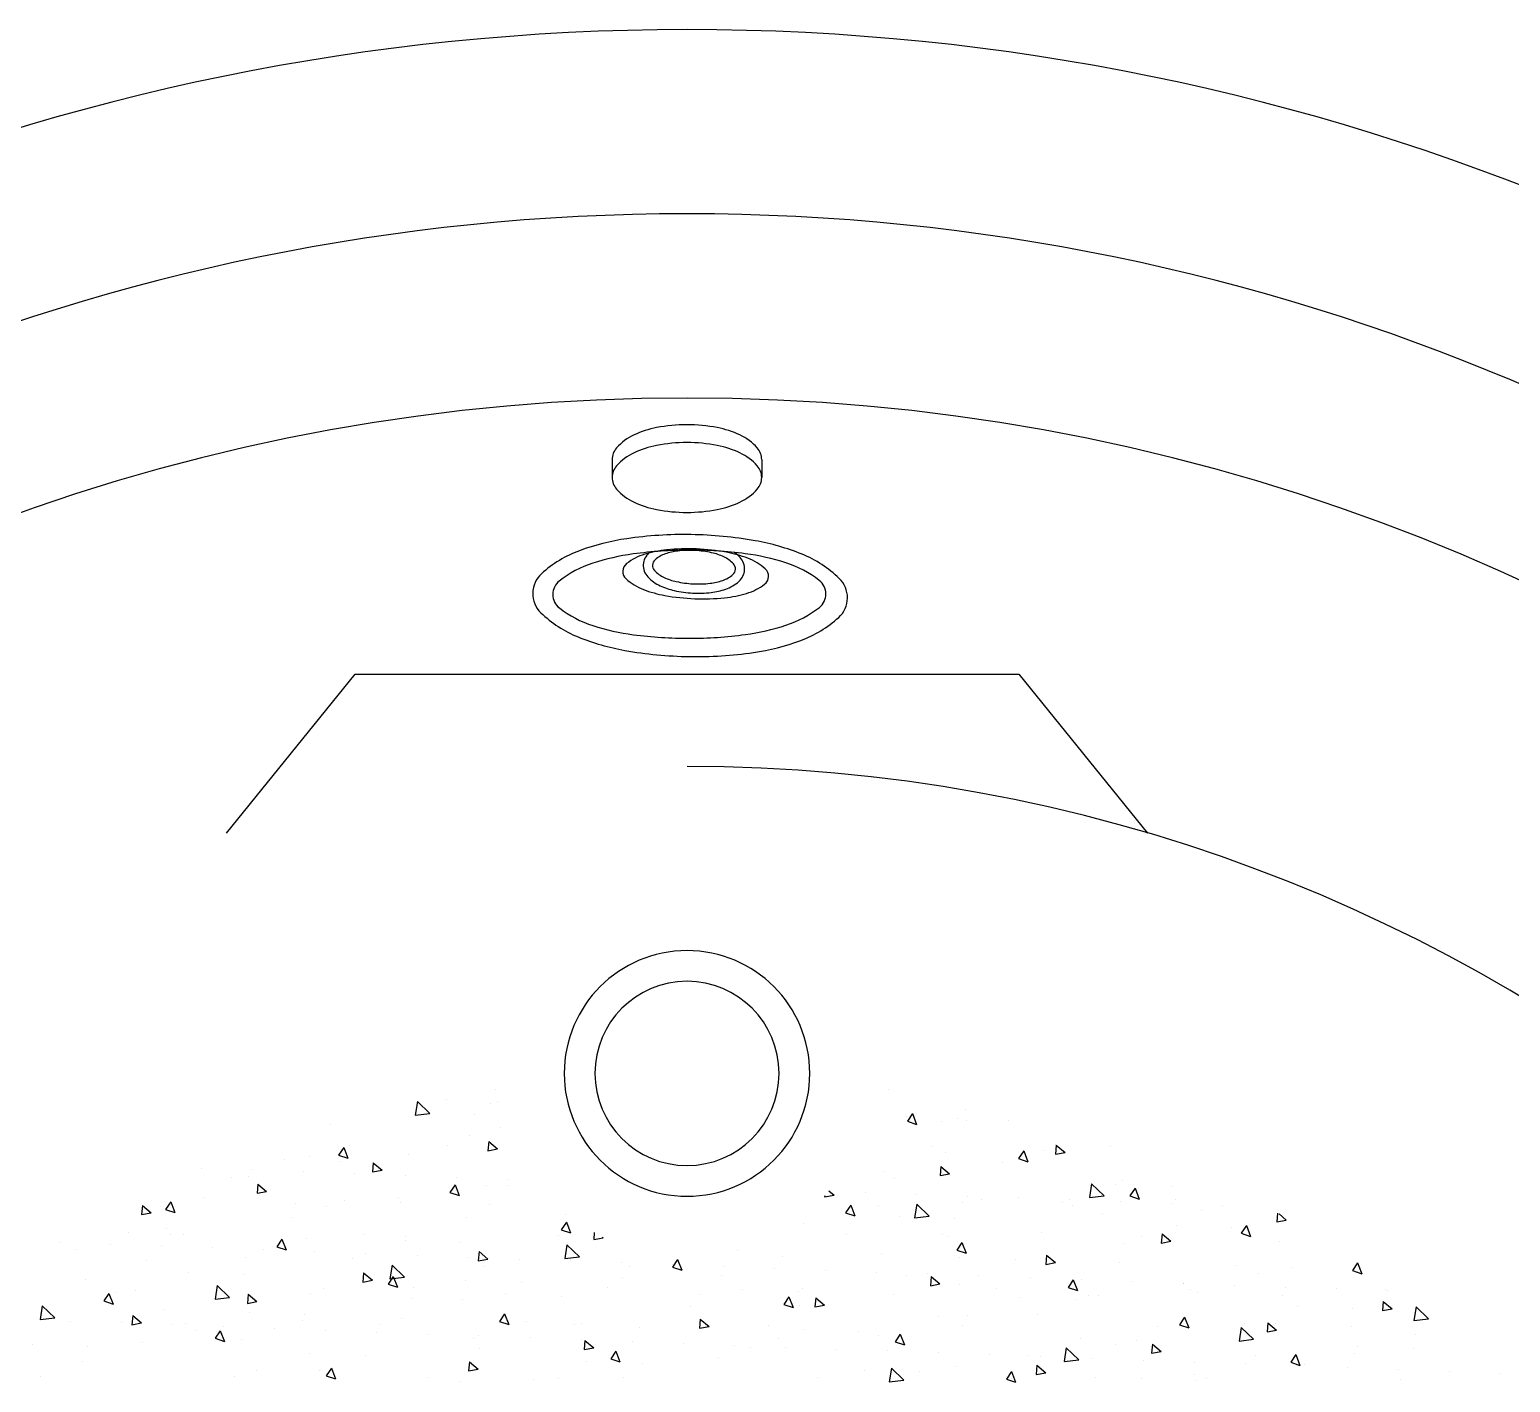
# Model space of a CAD drawing. Header units: metres. Extents: x -0.75 to 0.75, y 0 to 1.5.
# Drawn here: x -0.2142 to 0.2683, y 1.0594 to 1.5 of the extents above; entities that cross this region are included whole.
import ezdxf

# ---------------------------------------------------------------- set-up
doc = ezdxf.new("R2010")
doc.units = ezdxf.units.M
for name, color, linetype in [('Accesories', 7, 'Continuous'), ('EXTERIOR', 250, 'Continuous'), ('Floor', 8, 'Continuous'), ('Inner 1', 5, 'Continuous'), ('Inner 2', 150, 'Continuous'), ('Inner 3', 140, 'Continuous')]:
    doc.layers.add(name, color=color, linetype=linetype)

# ---------------------------------------------------------------- blocks, each defined once
blk = doc.blocks.new('*X1')
at = {"color": 0}
for p, q in [((74.314, 149.239), (74.314, 149.239)), ((74.253, 147.574), (74.253, 147.574)), ((72.154, 146.48), (72.544, 146.886)), ((72.599, 146.411), (72.544, 146.886)), ((72.154, 146.48), (72.599, 146.411)), ((73.038, 146.451), (73.038, 146.451)), ((73.502, 146.392), (73.502, 146.392)), ((71.972, 145.414), (72.213, 145.701)), ((72.271, 145.388), (72.214, 145.701)), ((74.192, 145.91), (74.192, 145.91)), ((74.509, 145.974), (74.509, 145.974)), ((71.593, 145.474), (71.593, 145.474)), ((71.625, 145.558), (71.625, 145.558)), ((71.972, 145.414), (72.271, 145.388)), ((70.72, 144.579), (71.07, 144.713)), ((70.72, 144.579), (70.969, 144.411)), ((70.969, 144.411), (71.07, 144.713)), ((70.989, 144.581), (70.989, 144.581)), ((72.187, 144.42), (72.187, 144.42)), ((72.791, 144.376), (72.791, 144.376)), ((73.439, 144.585), (73.439, 144.585)), ((73.659, 144.468), (73.659, 144.468)), ((71.564, 143.893), (71.564, 143.893)), ((74.132, 144.245), (74.132, 144.245)), ((74.017, 142.862), (74.017, 142.862)), ((70.872, 142.448), (70.872, 142.448)), ((72.123, 142.613), (72.123, 142.613)), ((73.705, 142.566), (74.055, 142.7)), ((73.705, 142.566), (73.953, 142.398)), ((73.953, 142.398), (74.055, 142.7)), ((74.071, 142.581), (74.071, 142.581)), ((69.096, 141.965), (69.379, 141.941)), ((69.122, 142.017), (69.321, 142.254)), ((69.379, 141.941), (69.321, 142.254)), ((70.016, 142.026), (70.016, 142.026)), ((71.504, 142.229), (71.504, 142.229)), ((71.785, 142.126), (71.785, 142.126)), ((72.666, 141.653), (72.907, 141.94)), ((72.685, 141.913), (72.685, 141.913)), ((72.965, 141.627), (72.907, 141.94)), ((71.07, 141.354), (71.07, 141.354)), ((72.666, 141.653), (72.965, 141.627)), ((69.503, 140.953), (69.854, 141.087)), ((69.503, 140.953), (69.752, 140.785)), ((69.752, 140.785), (69.854, 141.087)), ((72.702, 140.89), (72.702, 140.89)), ((72.817, 140.782), (73.207, 141.188)), ((73.262, 140.713), (73.207, 141.188)), ((73.739, 141.242), (73.739, 141.242)), ((74.01, 140.916), (74.01, 140.916)), ((69.556, 140.476), (69.556, 140.476)), ((70.808, 140.641), (70.808, 140.641)), ((71.443, 140.564), (71.443, 140.564)), ((72.817, 140.782), (73.262, 140.713)), ((68.846, 140.189), (68.846, 140.189)), ((69.021, 139.484), (69.021, 139.484)), ((74.494, 139.643), (74.494, 139.643)), ((71.578, 139.142), (71.578, 139.142)), ((71.69, 139.372), (71.69, 139.372)), ((72.488, 138.94), (72.838, 139.074)), ((72.737, 138.772), (72.838, 139.074)), ((73.949, 139.252), (73.949, 139.252)), ((74.359, 139.259), (74.359, 139.259)), ((74.544, 139.334), (74.544, 139.334)), ((68.241, 138.504), (68.241, 138.504)), ((68.662, 138.642), (68.662, 138.642)), ((68.785, 138.525), (68.785, 138.525)), ((69.493, 138.669), (69.493, 138.669)), ((69.774, 138.206), (70.015, 138.493)), ((70.073, 138.18), (70.015, 138.493)), ((71.382, 138.9), (71.382, 138.9)), ((71.386, 138.918), (71.386, 138.918)), ((72.488, 138.94), (72.737, 138.772)), ((69.774, 138.206), (70.072, 138.18)), ((72.776, 138.044), (72.776, 138.044)), ((73.36, 137.892), (73.601, 138.179)), ((73.659, 137.866), (73.601, 138.179)), ((69.86, 137.544), (69.86, 137.544)), ((73.36, 137.892), (73.659, 137.866)), ((73.888, 137.587), (73.888, 137.587)), ((74.48, 137.527), (74.48, 137.527)), ((68.287, 137.327), (68.637, 137.462)), ((68.287, 137.327), (68.536, 137.159)), ((68.536, 137.159), (68.637, 137.462)), ((71.321, 137.235), (71.321, 137.235)), ((73.229, 137.362), (73.229, 137.362)), ((66.926, 136.532), (66.926, 136.532)), ((68.047, 136.929), (68.047, 136.929)), ((68.177, 136.697), (68.177, 136.697)), ((68.724, 136.86), (68.724, 136.86)), ((70.071, 136.946), (70.071, 136.946)), ((70.716, 136.817), (70.716, 136.817)), ((73.386, 136.704), (73.386, 136.704)), ((68.144, 135.911), (68.533, 136.317)), ((68.589, 135.842), (68.534, 136.317)), ((69.102, 136.258), (69.102, 136.258)), ((71.771, 136.145), (71.771, 136.145)), ((68.144, 135.911), (68.589, 135.842)), ((71.26, 135.571), (71.26, 135.571)), ((71.77, 135.794), (71.77, 135.794)), ((73.828, 135.923), (73.828, 135.923)), ((74.44, 136.032), (74.44, 136.032)), ((68.663, 135.196), (68.663, 135.196)), ((68.854, 135.294), (68.854, 135.294)), ((71.271, 135.314), (71.621, 135.448)), ((71.271, 135.314), (71.52, 135.146)), ((71.52, 135.146), (71.622, 135.448)), ((71.913, 135.39), (71.913, 135.39)), ((73.165, 135.555), (73.165, 135.555)), ((73.48, 135.084), (73.87, 135.49)), ((73.48, 135.084), (73.925, 135.015)), ((73.925, 135.015), (73.87, 135.49)), ((66.862, 134.725), (66.862, 134.725)), ((66.881, 134.759), (67.122, 135.046)), ((66.881, 134.759), (67.18, 134.733)), ((67.18, 134.733), (67.122, 135.046)), ((68.756, 134.974), (68.756, 134.974)), ((70.467, 134.445), (70.708, 134.732)), ((70.766, 134.419), (70.709, 134.732)), ((67.053, 134.388), (67.053, 134.388)), ((69.722, 134.275), (69.722, 134.275)), ((70.467, 134.445), (70.766, 134.419)), ((72.391, 134.162), (72.391, 134.162)), ((73.767, 134.258), (73.767, 134.258)), ((74.054, 134.131), (74.295, 134.418)), ((74.054, 134.131), (74.353, 134.105)), ((74.353, 134.105), (74.295, 134.418)), ((67.07, 133.701), (67.42, 133.836)), ((67.07, 133.701), (67.319, 133.534)), ((67.319, 133.534), (67.42, 133.836)), ((71.2, 133.906), (71.2, 133.906)), ((73.743, 133.832), (73.743, 133.832)), ((66.077, 133.211), (66.077, 133.211)), ((68.603, 133.532), (68.603, 133.532)), ((70.598, 133.418), (70.598, 133.418)), ((71.85, 133.583), (71.85, 133.583)), ((74.256, 133.301), (74.606, 133.435)), ((74.256, 133.301), (74.505, 133.133)), ((74.479, 133.311), (74.479, 133.311)), ((74.505, 133.133), (74.606, 133.435)), ((67.44, 133.002), (67.44, 133.002)), ((71.563, 132.811), (71.563, 132.811)), ((68.647, 132.31), (68.647, 132.31)), ((71.139, 132.242), (71.139, 132.242)), ((73.706, 132.594), (73.706, 132.594)), ((65.732, 131.81), (65.732, 131.81)), ((66.079, 131.833), (66.079, 131.833)), ((68.542, 131.867), (68.542, 131.867)), ((68.748, 131.72), (68.748, 131.72)), ((70.055, 131.688), (70.405, 131.823)), ((70.304, 131.521), (70.405, 131.823)), ((72.428, 131.86), (72.428, 131.86)), ((72.761, 131.713), (72.761, 131.713)), ((66.016, 131.547), (66.016, 131.547)), ((67.575, 130.998), (67.816, 131.285)), ((67.874, 130.972), (67.816, 131.285)), ((69.283, 131.446), (69.283, 131.446)), ((70.055, 131.688), (70.304, 131.521)), ((70.534, 131.611), (70.534, 131.611)), ((71.417, 131.607), (71.417, 131.607)), ((74.086, 131.495), (74.086, 131.495)), ((66.125, 131.03), (66.125, 131.03)), ((67.133, 131.161), (67.133, 131.161)), ((67.575, 130.998), (67.874, 130.972)), ((69.802, 131.049), (69.802, 131.049)), ((69.846, 131.212), (69.846, 131.212)), ((71.161, 130.684), (71.402, 130.971)), ((71.46, 130.658), (71.402, 130.971)), ((72.471, 130.936), (72.471, 130.936)), ((73.645, 130.93), (73.645, 130.93)), ((66.93, 130.712), (66.93, 130.712)), ((68.807, 130.213), (69.196, 130.619)), ((69.252, 130.144), (69.196, 130.619)), ((71.078, 130.577), (71.078, 130.577)), ((71.161, 130.684), (71.46, 130.658)), ((74.27, 130.303), (74.27, 130.303)), ((65.854, 130.076), (66.204, 130.21)), ((65.854, 130.076), (66.102, 129.908)), ((65.956, 129.882), (65.956, 129.882)), ((66.103, 129.908), (66.204, 130.21)), ((68.481, 130.203), (68.481, 130.203)), ((68.807, 130.213), (69.252, 130.144)), ((71.113, 129.888), (71.113, 129.888)), ((73.039, 129.675), (73.389, 129.81)), ((73.288, 129.507), (73.39, 129.81)), ((74.143, 129.386), (74.533, 129.791)), ((74.588, 129.317), (74.533, 129.791)), ((67.967, 129.474), (67.967, 129.474)), ((69.219, 129.638), (69.219, 129.638)), ((71.755, 129.463), (71.755, 129.463)), ((73.039, 129.675), (73.288, 129.507)), ((74.143, 129.386), (74.588, 129.317)), ((65.084, 129.291), (65.084, 129.291)), ((67.753, 129.179), (67.753, 129.179)), ((68.839, 128.962), (68.839, 128.962)), ((70.422, 129.066), (70.422, 129.066)), ((71.017, 128.913), (71.017, 128.913)), ((73.091, 128.953), (73.091, 128.953)), ((73.584, 129.265), (73.584, 129.265)), ((68.42, 128.538), (68.42, 128.538)), ((72.955, 128.331), (72.955, 128.331)), ((74.207, 128.496), (74.207, 128.496)), ((68.838, 128.063), (69.188, 128.197)), ((68.838, 128.063), (69.087, 127.895)), ((69.087, 127.895), (69.188, 128.197)), ((69.797, 127.916), (69.797, 127.916)), ((68.367, 127.354), (68.51, 127.524)), ((68.568, 127.211), (68.51, 127.524)), ((73.524, 127.601), (73.524, 127.601)), ((68.531, 127.214), (68.567, 127.211)), ((70.956, 127.249), (70.956, 127.249)), ((71.855, 126.923), (72.096, 127.21)), ((71.855, 126.923), (72.154, 126.897)), ((72.154, 126.897), (72.096, 127.21)), ((74.465, 126.98), (74.465, 126.98)), ((69.449, 126.511), (69.449, 126.511)), ((71.549, 126.479), (71.549, 126.479)), ((72.891, 126.524), (72.891, 126.524)), ((71.64, 126.359), (71.64, 126.359)), ((71.823, 126.05), (72.173, 126.184)), ((71.823, 126.05), (72.071, 125.882)), ((72.072, 125.882), (72.173, 126.184)), ((72.118, 126.398), (72.118, 126.398)), ((73.463, 125.936), (73.463, 125.936)), ((70.503, 125.839), (70.503, 125.839)), ((70.896, 125.584), (70.896, 125.584)), ((73.172, 125.726), (73.172, 125.726)), ((72.747, 125.382), (72.747, 125.382)), ((71.576, 124.552), (71.576, 124.552)), ((73.47, 124.801), (73.47, 124.801)), ((70.324, 124.387), (70.324, 124.387)), ((73.402, 124.272), (73.402, 124.272)), ((70.835, 123.92), (70.835, 123.92)), ((71.123, 123.857), (71.123, 123.857)), ((73.792, 123.744), (73.792, 123.744)), ((71.74, 123.131), (71.74, 123.131)), ((72.549, 123.162), (72.79, 123.449)), ((72.549, 123.162), (72.847, 123.136)), ((72.848, 123.136), (72.79, 123.449)), ((70.606, 122.424), (70.956, 122.558)), ((70.855, 122.256), (70.956, 122.558)), ((72.154, 122.829), (72.154, 122.829)), ((73.341, 122.607), (73.341, 122.607)), ((70.606, 122.424), (70.855, 122.256)), ((70.774, 122.255), (70.774, 122.255)), ((72.818, 121.189), (72.818, 121.189)), ((73.997, 121.273), (73.997, 121.273)), ((70.839, 120.857), (70.839, 120.857)), ((71.204, 120.63), (71.204, 120.63)), ((73.28, 120.943), (73.28, 120.943)), ((74.45, 120.648), (74.45, 120.648)), ((70.713, 120.591), (70.713, 120.591)), ((71.534, 120.148), (71.534, 120.148)), ((73.591, 120.411), (73.941, 120.545)), ((73.591, 120.411), (73.839, 120.243)), ((73.84, 120.243), (73.941, 120.545)), ((73.873, 120.517), (73.873, 120.517)), ((69.729, 119.709), (69.955, 119.689)), ((69.877, 119.978), (69.897, 120.002)), ((69.955, 119.689), (69.897, 120.002)), ((73.242, 119.401), (73.483, 119.688)), ((73.541, 119.375), (73.484, 119.688)), ((70.133, 118.817), (70.522, 119.223)), ((70.577, 118.748), (70.522, 119.223)), ((72.681, 119.301), (72.681, 119.301)), ((73.22, 119.278), (73.22, 119.278)), ((73.242, 119.401), (73.541, 119.375)), ((73.933, 119.466), (73.933, 119.466)), ((69.155, 118.76), (69.155, 118.76)), ((69.39, 118.798), (69.74, 118.932)), ((69.39, 118.798), (69.638, 118.63)), ((69.524, 118.885), (69.524, 118.885)), ((69.638, 118.63), (69.74, 118.932)), ((70.133, 118.817), (70.577, 118.748)), ((70.652, 118.926), (70.652, 118.926)), ((72.732, 119.05), (72.732, 119.05)), ((69.816, 118.55), (69.816, 118.55)), ((71.824, 118.647), (71.824, 118.647)), ((74.493, 118.534), (74.493, 118.534)), ((74.511, 117.743), (74.511, 117.743)), ((70.592, 117.262), (70.592, 117.262)), ((71.366, 117.329), (71.366, 117.329)), ((72.618, 117.494), (72.618, 117.494)), ((73.159, 117.614), (73.159, 117.614)), ((67.995, 116.887), (67.995, 116.887)), ((68.208, 116.913), (68.208, 116.913)), ((71.726, 116.8), (71.726, 116.8)), ((72.374, 116.785), (72.724, 116.919)), ((72.374, 116.785), (72.623, 116.617)), ((72.623, 116.617), (72.724, 116.919)), ((65.063, 116.499), (65.063, 116.499)), ((65.469, 116.567), (65.469, 116.567)), ((65.512, 116.318), (65.512, 116.318)), ((66.315, 116.664), (66.315, 116.664)), ((66.764, 116.268), (67.005, 116.555)), ((66.764, 116.268), (67.062, 116.242)), ((67.063, 116.241), (67.005, 116.555)), ((68.81, 116.299), (68.81, 116.299)), ((65.894, 115.799), (65.894, 115.799)), ((68.181, 116.205), (68.181, 116.205)), ((70.35, 115.954), (70.591, 116.241)), ((70.35, 115.954), (70.649, 115.928)), ((70.649, 115.928), (70.591, 116.241)), ((70.85, 116.092), (70.85, 116.092)), ((73.098, 115.949), (73.098, 115.949)), ((73.519, 115.979), (73.519, 115.979)), ((73.936, 115.64), (74.177, 115.927)), ((74.235, 115.614), (74.177, 115.927)), ((66.566, 115.646), (66.566, 115.646)), ((68.173, 115.172), (68.523, 115.307)), ((68.422, 115.004), (68.523, 115.307)), ((69.235, 115.533), (69.235, 115.533)), ((70.051, 115.357), (70.051, 115.357)), ((70.531, 115.597), (70.531, 115.597)), ((71.302, 115.522), (71.302, 115.522)), ((71.904, 115.421), (71.904, 115.421)), ((73.196, 115.771), (73.196, 115.771)), ((73.936, 115.64), (74.235, 115.614)), ((74.573, 115.308), (74.573, 115.308)), ((65.408, 114.902), (65.408, 114.902)), ((66.893, 114.941), (66.893, 114.941)), ((67.934, 115.222), (67.934, 115.222)), ((68.173, 115.172), (68.422, 115.004)), ((65.459, 113.946), (65.849, 114.352)), ((65.904, 113.877), (65.849, 114.352)), ((65.459, 113.946), (65.904, 113.877)), ((70.47, 113.933), (70.47, 113.933)), ((73.037, 114.285), (73.037, 114.285)), ((74.435, 114.317), (74.435, 114.317)), ((67.186, 113.663), (67.186, 113.663)), ((67.873, 113.558), (67.873, 113.558)), ((68.735, 113.385), (68.735, 113.385)), ((69.855, 113.551), (69.855, 113.551)), ((69.987, 113.55), (69.987, 113.55)), ((70.796, 113.119), (71.185, 113.524)), ((71.24, 113.05), (71.185, 113.524)), ((71.519, 113.816), (71.519, 113.816)), ((71.881, 113.799), (71.881, 113.799)), ((72.524, 113.438), (72.524, 113.438)), ((68.603, 113.316), (68.603, 113.316)), ((70.796, 113.119), (71.24, 113.05)), ((71.158, 113.159), (71.508, 113.294)), ((71.158, 113.159), (71.406, 112.991)), ((71.406, 112.991), (71.508, 113.293)), ((67.457, 112.507), (67.698, 112.794)), ((67.457, 112.507), (67.756, 112.481)), ((67.756, 112.481), (67.698, 112.794)), ((71.044, 112.193), (71.285, 112.48)), ((71.343, 112.167), (71.285, 112.48)), ((72.717, 112.719), (72.717, 112.719)), ((72.976, 112.62), (72.976, 112.62)), ((69.801, 112.218), (69.801, 112.218)), ((70.409, 112.268), (70.409, 112.268)), ((71.044, 112.193), (71.342, 112.167)), ((73.723, 112.243), (73.723, 112.243)), ((66.885, 111.718), (66.885, 111.718)), ((66.956, 111.547), (67.307, 111.681)), ((66.956, 111.547), (67.205, 111.379)), ((67.205, 111.379), (67.307, 111.681)), ((67.812, 111.893), (67.812, 111.893)), ((68.672, 111.578), (68.672, 111.578)), ((70.565, 111.827), (70.565, 111.827)), ((66.213, 111.108), (66.213, 111.108)), ((67.42, 111.413), (67.42, 111.413)), ((68.882, 110.996), (68.882, 110.996)), ((74.142, 111.146), (74.492, 111.28)), ((74.142, 111.146), (74.391, 110.978)), ((74.391, 110.978), (74.492, 111.28)), ((70.348, 110.604), (70.348, 110.604)), ((71.551, 110.883), (71.551, 110.883)), ((72.916, 110.956), (72.916, 110.956)), ((74.22, 110.77), (74.22, 110.77)), ((67.267, 110.437), (67.267, 110.437)), ((67.751, 110.229), (67.751, 110.229)), ((69.936, 110.324), (69.936, 110.324)), ((71.711, 110.468), (71.711, 110.468)), ((72.408, 110.27), (72.408, 110.27)), ((72.605, 110.211), (72.605, 110.211)), ((73.659, 110.435), (73.659, 110.435)), ((67.356, 109.605), (67.356, 109.605)), ((68.795, 109.968), (68.795, 109.968)), ((69.25, 109.855), (69.25, 109.855)), ((69.941, 109.533), (70.291, 109.668)), ((69.941, 109.533), (70.19, 109.366)), ((70.19, 109.366), (70.291, 109.668)), ((68.151, 108.746), (68.392, 109.033)), ((68.45, 108.72), (68.392, 109.033)), ((72.855, 109.291), (72.855, 109.291)), ((67.691, 108.564), (67.691, 108.564)), ((68.151, 108.746), (68.45, 108.72)), ((70.288, 108.939), (70.288, 108.939)), ((71.737, 108.432), (71.978, 108.719)), ((72.036, 108.406), (71.978, 108.719)), ((74.238, 108.713), (74.238, 108.713)), ((67.887, 108.454), (67.887, 108.454)), ((70.556, 108.341), (70.556, 108.341)), ((71.092, 108.298), (71.092, 108.298)), ((71.737, 108.432), (72.036, 108.406)), ((72.344, 108.463), (72.344, 108.463)), ((73.225, 108.229), (73.225, 108.229)), ((67.935, 107.883), (67.935, 107.883)), ((71.458, 107.42), (71.848, 107.826)), ((71.903, 107.351), (71.848, 107.826)), ((72.794, 107.627), (72.794, 107.627)), ((72.926, 107.52), (73.276, 107.655)), ((73.174, 107.352), (73.276, 107.655)), ((74.42, 107.985), (74.42, 107.985)), ((70.227, 107.275), (70.227, 107.275)), ((71.458, 107.42), (71.903, 107.351)), ((71.504, 107.485), (71.504, 107.485)), ((72.926, 107.52), (73.174, 107.353)), ((67.63, 106.9), (67.63, 106.9)), ((68.588, 106.984), (68.588, 106.984)), ((72.922, 106.74), (72.922, 106.74)), ((69.777, 106.326), (69.777, 106.326)), ((71.029, 106.491), (71.029, 106.491)), ((72.702, 106.387), (72.702, 106.387)), ((68.724, 105.908), (69.075, 106.042)), ((68.724, 105.908), (68.973, 105.74)), ((68.973, 105.74), (69.075, 106.042)), ((69.582, 105.786), (69.582, 105.786)), ((69.787, 105.887), (69.787, 105.887)), ((72.251, 105.674), (72.251, 105.674)), ((72.733, 105.962), (72.733, 105.962)), ((68.845, 104.985), (69.086, 105.272)), ((69.144, 104.959), (69.086, 105.272)), ((70.166, 105.61), (70.166, 105.61)), ((68.845, 104.985), (69.144, 104.959)), ((70.637, 105.115), (70.637, 105.115)), ((71.607, 104.768), (71.607, 104.768)), ((72.431, 104.671), (72.672, 104.958)), ((72.73, 104.645), (72.672, 104.958)), ((73.306, 105.002), (73.306, 105.002)), ((69.713, 104.519), (69.713, 104.519)), ((72.431, 104.671), (72.73, 104.645)), ((72.672, 104.298), (72.672, 104.298)), ((70.105, 103.946), (70.105, 103.946)), ((71.696, 104.137), (71.696, 104.137)), ((71.709, 103.895), (72.059, 104.029)), ((71.709, 103.895), (71.958, 103.727)), ((71.958, 103.727), (72.059, 104.029)), ((70.292, 102.796), (70.292, 102.796)), ((71.257, 103.132), (71.257, 103.132)), ((73.449, 103.212), (73.449, 103.212)), ((73.926, 103.019), (73.926, 103.019)), ((70.044, 102.281), (70.044, 102.281)), ((72.612, 102.634), (72.612, 102.634)), ((72.121, 101.722), (72.511, 102.128)), ((72.566, 101.653), (72.511, 102.128)), ((72.121, 101.722), (72.566, 101.653)), ((73.386, 101.405), (73.386, 101.405)), ((74.406, 101.654), (74.406, 101.654))]:
    blk.add_line(p, q, dxfattribs=at)

msp = doc.modelspace()

# ---------------------------------------------------------------- linework, layer by layer
at = {"layer": 'Accesories'}
for p, q in [((-0.02439, 1.35993), (-0.02439, 1.35412)), ((0.02434, 1.35993), (0.02434, 1.35412))]:
    msp.add_line(p, q, dxfattribs=at)
for points in [[(0.02434, 1.35993, 0.183469), (0.0229, 1.36372, 0.102425), (0.01721, 1.36797, 0.06151), (0.00986, 1.37036, 0.047784), (-0.00002, 1.3713, 0.047784), (-0.00991, 1.37036, 0.06151), (-0.01725, 1.36797, 0.102425), (-0.02295, 1.36372, 0.183469), (-0.02439, 1.35993, 0.183469)], [(-0.01207, 1.32983, 0.008153), (-0.01239, 1.32956, 0.202891), (-0.01424, 1.32574, 0.202891)], [(-0.01424, 1.32574, 0.202891), (-0.01278, 1.32176, 0.097331), (-0.00874, 1.31883, 0.05433), (-0.00413, 1.31728, 0.041246), (0.00184, 1.31648, 0.041246), (0.00786, 1.31667, 0.05433), (0.0126, 1.31775, 0.097331), (0.01692, 1.32025, 0.202891), (0.01877, 1.32407, 0.202891), (0.01732, 1.32805, 0.048007), (0.01546, 1.32969, 0.05433)]]:
    msp.add_lwpolyline(points, format="xyb", dxfattribs=at)
for points in [[(-0.00002, 1.34274, 0.047784), (0.00986, 1.34369, 0.06151), (0.01721, 1.34607, 0.102425), (0.0229, 1.35032, 0.183469), (0.02434, 1.35412, 0.183469), (0.0229, 1.35791, 0.102425), (0.01721, 1.36216, 0.06151), (0.00986, 1.36454, 0.047784), (-0.00002, 1.36549, 0.047784), (-0.00991, 1.36454, 0.06151), (-0.01725, 1.36216, 0.102425), (-0.02295, 1.35791, 0.183469), (-0.02439, 1.35412, 0.183469), (-0.02295, 1.35032, 0.102425), (-0.01725, 1.34607, 0.06151), (-0.00991, 1.34369, 0.047784)], [(-0.05027, 1.31645, 0.207584), (-0.04762, 1.31007, 0.095894), (-0.03548, 1.30217, 0.052682), (-0.02021, 1.29778, 0.039808), (0.00069, 1.29578, 0.039808), (0.02164, 1.29712, 0.052682), (0.03703, 1.30102, 0.095894), (0.04942, 1.30853, 0.207584), (0.05227, 1.31484, 0.207584), (0.04962, 1.32122, 0.095894), (0.03747, 1.32912, 0.052682), (0.02221, 1.33351, 0.039808), (0.00131, 1.33551, 0.039808), (-0.01964, 1.33417, 0.052682), (-0.03503, 1.33027, 0.095894), (-0.04742, 1.32276, 0.207584)], [(-0.04374, 1.31599, 0.231162), (-0.04158, 1.31161, 0.087674), (-0.03068, 1.30586, 0.04487), (-0.01745, 1.3029, 0.03325), (0.00079, 1.30172, 0.03325), (0.01903, 1.30297, 0.04487), (0.03225, 1.30599, 0.087674), (0.04312, 1.31179, 0.231162), (0.04526, 1.31618, 0.231162), (0.0431, 1.32057, 0.087674), (0.0322, 1.32631, 0.04487), (0.01897, 1.32928, 0.03325), (0.00073, 1.33045, 0.03325), (-0.01751, 1.3292, 0.04487), (-0.03073, 1.32618, 0.087674), (-0.0416, 1.32039, 0.231162)], [(0.00312, 1.33082, 0.035079), (-0.00664, 1.33051, 0.047096), (-0.01377, 1.32909, 0.090254), (-0.01967, 1.32609, 0.22421), (-0.02095, 1.32363, 0.22421), (-0.01986, 1.32108, 0.090254), (-0.01421, 1.31764, 0.047096), (-0.0072, 1.31568, 0.035079), (0.0025, 1.31462, 0.035079), (0.01225, 1.31493, 0.047096), (0.01939, 1.31635, 0.090254), (0.02529, 1.31935, 0.22421), (0.02656, 1.32181, 0.22421), (0.02548, 1.32436, 0.090254), (0.01983, 1.3278, 0.047096), (0.01282, 1.32976, 0.035079)], [(-0.01124, 1.32559, 0.202891), (-0.01059, 1.32381, 0.097331), (-0.00748, 1.32155, 0.05433), (-0.00349, 1.32021, 0.041246), (0.00199, 1.31948, 0.041246), (0.00752, 1.31965, 0.05433), (0.01162, 1.32058, 0.097331), (0.01495, 1.32251, 0.202891), (0.01577, 1.32422, 0.202891), (0.01512, 1.326, 0.097331), (0.01201, 1.32826, 0.05433), (0.00803, 1.3296, 0.041246), (0.00254, 1.33033, 0.041246), (-0.00299, 1.33016, 0.05433), (-0.00709, 1.32923, 0.097331), (-0.01041, 1.3273, 0.202891)]]:
    msp.add_lwpolyline(points, format="xyb", close=True, dxfattribs=at)
for radius, start, end in [(0.04, 90, 270), (0.04, 270, 90), (0.03, 90, 270), (0.03, 270, 90)]:
    msp.add_arc((0, 1.16), radius, start, end, dxfattribs=at)
at = {"layer": 'EXTERIOR'}
for points in [[(0, 1.5, 1), (0, 0, 1)], [(0, 0, 1), (0, 1.5, 1)]]:
    msp.add_lwpolyline(points, format="xyb", dxfattribs=at)
at = {"layer": 'Inner 1'}
for points in [[(0, 1.44, 1), (0, 0.06, 1)], [(0, 0.06, 1), (0, 1.44, 1)]]:
    msp.add_lwpolyline(points, format="xyb", dxfattribs=at)
at = {"layer": 'Inner 2'}
for points in [[(0, 1.38, 0.365513), (-0.64, 0.84, 0.365513)], [(0.64, 0.84, 0.365513), (0, 1.38, 0.365513)]]:
    msp.add_lwpolyline(points, format="xyb", dxfattribs=at)
at = {"layer": 'Inner 3'}
for p, q in [((-0.15, 1.2383), (-0.1081, 1.29)), ((-0.1081, 1.29), (0.1081, 1.29)), ((0.1081, 1.29), (0.15, 1.2383))]:
    msp.add_line(p, q, dxfattribs=at)
msp.add_arc((0, 0.73074), 0.52926, 9.3301, 90, dxfattribs=at)

# ---------------------------------------------------------------- block references
at = {"layer": 'Floor', "xscale": 0.01, "yscale": 0.01, "zscale": 0.01, "rotation": 270}
msp.add_blockref('*X1', (-1.22729, 1.80545), dxfattribs=at)

doc.saveas('drawing.dxf')
